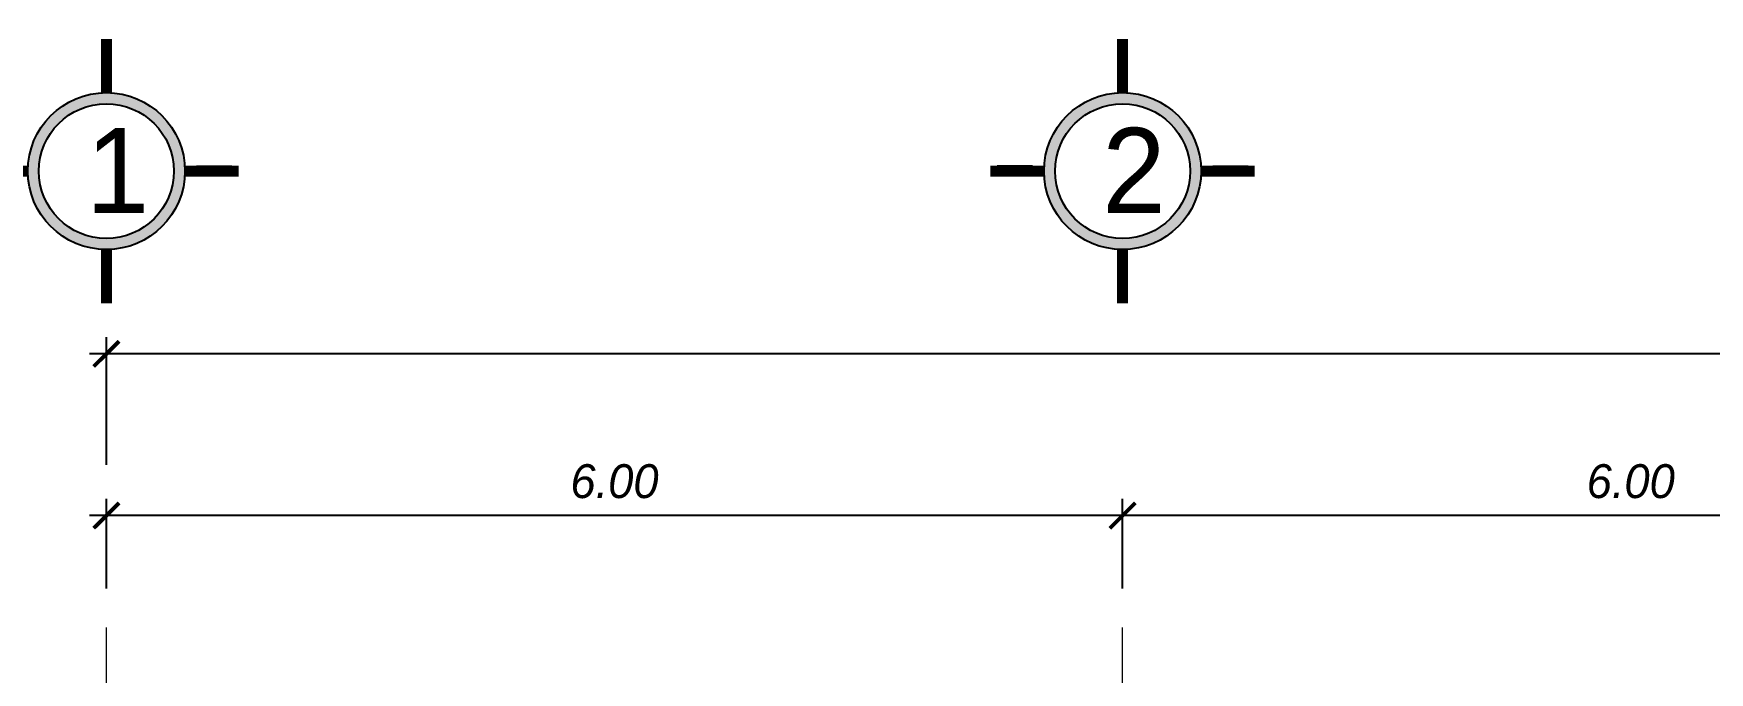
# Model space of a CAD drawing. Header units: millimetres. Extents: x 485872 to 486142, y -52344 to -52207.
# Drawn here: x 485887.85 to 485897.75, y -52250.46 to -52246.69 of the extents above; entities that cross this region are included whole.
import ezdxf

# ---------------------------------------------------------------- set-up
doc = ezdxf.new("R2010")
doc.units = ezdxf.units.MM
doc.header["$LTSCALE"] = 15
doc.header["$PDMODE"] = 2
doc.header["$PDSIZE"] = -10
doc.linetypes.add('ACAD_ISO04W100', pattern=[30, 24, -3, 0, -3])
doc.linetypes.add('DASHDOTX2', pattern=[50.8, 25.4, -12.7, 0, -12.7])
doc.layers.add('Ak1', color=51, linetype='Continuous', lineweight=5)
doc.layers.add('DIMS', color=7, linetype='Continuous')
doc.styles.add('dim', font='romantic.ttf', dxfattribs={"height": 280})
doc.styles.get("Standard").update_dxf_attribs({"font": ''})
doc.styles.get('Standard').set_extended_font_data('Flux Architect', italic=True)
doc.dimstyles.get("Standard").update_dxf_attribs({"dimtxt": 0.2, "dimasz": 0.15, "dimexe": 0.1, "dimexo": 0.3, "dimgap": 0.1, "dimtad": 1, "dimzin": 0, "dimdsep": 46, "dimtxsty": 'Standard', "dimblk": 'ARCHTICK', "dimcen": 0.09, "dimdle": 0.1, "dimclrd": 4, "dimclrt": 2, "dimadec": 0, "dimazin": 0, "dimtfac": 1, "dimtofl": 0, "dimtmove": 0, "dimatfit": 3, "dimfxl": 1, "dimtfillclr": 1, "dimtolj": 1, "dimtzin": 0, "dimarcsym": 1})

# ---------------------------------------------------------------- blocks, each defined once
blk = doc.blocks.new('uio')
h = blk.add_hatch(color=21)
h.paths.add_polyline_path([(365110.6, 142547.2, 1), (365988.9, 142547.2, 1)])
h.paths.add_polyline_path([(365927, 142547.2, -1), (365172.5, 142547.2, -1)], flags=16)
at = {"color": 21, "const_width": 61.9}
for points in [[(365549.8, 143286.3), (365549.8, 142986.3)], [(364810.6, 142547.2), (365110.6, 142547.2)], [(365988.9, 142547.2), (366288.9, 142547.2)], [(365549.8, 141808), (365549.8, 142108)]]:
    blk.add_lwpolyline(points, dxfattribs=at)
at = {"color": 21}
for radius in [439.2, 377.2]:
    blk.add_circle((365549.8, 142547.2), radius, dxfattribs=at)
at = {"layer": 'Ak1', "ltscale": 10000}
for p, q in [((365045.8, 142517.4), (364847.9, 142517.4)), ((366053.8, 142517.4), (366251.7, 142517.4)), ((365555, 142013.4), (365555, 141815.5))]:
    blk.add_line(p, q, dxfattribs=at)
blk = doc.blocks.new('_ArchTick')
at = {"color": 0, "const_width": 0.15}
blk.add_lwpolyline([(-0.5, -0.5), (0.5, 0.5)], dxfattribs=at)
blk = doc.blocks.new('*D257')
at = {"color": 0, "linetype": 'Continuous', "lineweight": -2, "transparency": 16777216}
for p, q in [((486042.3898, -52249.9677), (486042.3898, -52249.4369)), ((486048.3898, -52249.9677), (486048.3898, -52249.4369))]:
    blk.add_line(p, q, dxfattribs=at)
at = {"color": 4, "linetype": 'Continuous', "lineweight": -2, "transparency": 16777216}
blk.add_line((486048.4898, -52249.5369), (486042.2898, -52249.5369), dxfattribs=at)
at = {"layer": 'Defpoints', "color": 0, "linetype": 'Continuous', "lineweight": 13, "transparency": 16777216}
for p in [(486042.3898, -52249.5369), (486042.3898, -52250.2677), (486048.3898, -52250.2677)]:
    blk.add_point(p, dxfattribs=at)
at = {"color": 4, "linetype": 'Continuous', "lineweight": -2, "transparency": 16777216, "xscale": 0.15, "yscale": 0.15, "zscale": 0.15, "rotation": 180}
blk.add_blockref('_ArchTick', (486042.3898, -52249.5369), dxfattribs=at)
at = {"color": 4, "linetype": 'Continuous', "lineweight": -2, "transparency": 16777216, "xscale": 0.15, "yscale": 0.15, "zscale": 0.15}
blk.add_blockref('_ArchTick', (486048.3898, -52249.5369), dxfattribs=at)
at = {"color": 2, "linetype": 'Continuous', "lineweight": 13, "transparency": 16777216, "insert": (486045.3898, -52249.3347), "char_height": 0.2, "attachment_point": 5}
blk.add_mtext('\\A1;6.00', dxfattribs=at)
blk = doc.blocks.new('*D258')
at = {"color": 0, "linetype": 'Continuous', "lineweight": -2, "transparency": 16777216}
for p, q in [((486036.3898, -52249.9677), (486036.3898, -52249.4369)), ((486042.3898, -52249.9677), (486042.3898, -52249.4369))]:
    blk.add_line(p, q, dxfattribs=at)
at = {"color": 4, "linetype": 'Continuous', "lineweight": -2, "transparency": 16777216}
blk.add_line((486042.4898, -52249.5369), (486036.2898, -52249.5369), dxfattribs=at)
at = {"layer": 'Defpoints', "color": 0, "linetype": 'Continuous', "lineweight": 13, "transparency": 16777216}
for p in [(486036.3898, -52249.5369), (486036.3898, -52250.2677), (486042.3898, -52250.2677)]:
    blk.add_point(p, dxfattribs=at)
at = {"color": 4, "linetype": 'Continuous', "lineweight": -2, "transparency": 16777216, "xscale": 0.15, "yscale": 0.15, "zscale": 0.15, "rotation": 180}
blk.add_blockref('_ArchTick', (486036.3898, -52249.5369), dxfattribs=at)
at = {"color": 4, "linetype": 'Continuous', "lineweight": -2, "transparency": 16777216, "xscale": 0.15, "yscale": 0.15, "zscale": 0.15}
blk.add_blockref('_ArchTick', (486042.3898, -52249.5369), dxfattribs=at)
at = {"color": 2, "linetype": 'Continuous', "lineweight": 13, "transparency": 16777216, "insert": (486039.3898, -52249.3347), "char_height": 0.2, "attachment_point": 5}
blk.add_mtext('\\A1;6.00', dxfattribs=at)
blk = doc.blocks.new('*D259')
at = {"color": 0, "linetype": 'Continuous', "lineweight": -2, "transparency": 16777216}
for p, q in [((486036.3898, -52249.2369), (486036.3898, -52248.4814)), ((486067.3898, -52249.2369), (486067.3898, -52248.4814))]:
    blk.add_line(p, q, dxfattribs=at)
at = {"color": 4, "linetype": 'Continuous', "lineweight": -2, "transparency": 16777216}
blk.add_line((486067.4898, -52248.5814), (486036.2898, -52248.5814), dxfattribs=at)
at = {"layer": 'Defpoints', "color": 0, "linetype": 'Continuous', "lineweight": 13, "transparency": 16777216}
for p in [(486036.3898, -52248.5814), (486036.3898, -52249.5369), (486067.3898, -52249.5369)]:
    blk.add_point(p, dxfattribs=at)
at = {"color": 4, "linetype": 'Continuous', "lineweight": -2, "transparency": 16777216, "xscale": 0.15, "yscale": 0.15, "zscale": 0.15, "rotation": 180}
blk.add_blockref('_ArchTick', (486036.3898, -52248.5814), dxfattribs=at)
at = {"color": 4, "linetype": 'Continuous', "lineweight": -2, "transparency": 16777216, "xscale": 0.15, "yscale": 0.15, "zscale": 0.15}
blk.add_blockref('_ArchTick', (486067.3898, -52248.5814), dxfattribs=at)
at = {"color": 2, "linetype": 'Continuous', "lineweight": 13, "transparency": 16777216, "insert": (486051.8898, -52248.3792), "char_height": 0.2, "attachment_point": 5}
blk.add_mtext('\\A1;31.00', dxfattribs=at)

msp = doc.modelspace()

# ---------------------------------------------------------------- linework, layer by layer
at = {"color": 6, "linetype": 'DASHDOTX2', "lineweight": 13}
for p, q in [((485888.2813, -52266.7986), (485888.2813, -52250.1986)), ((485894.2813, -52266.7986), (485894.2813, -52250.1986))]:
    msp.add_line(p, q, dxfattribs=at)

# ---------------------------------------------------------------- block references
at = {"linetype": 'ACAD_ISO04W100', "xscale": 0.001056039488106978, "yscale": 0.001056039488106978, "zscale": 0.001056039488106978, "rotation": 180}
for p in [(486274.3163, -52096.9654), (486280.3163, -52096.9654)]:
    msp.add_blockref('uio', p, dxfattribs=at)

# ---------------------------------------------------------------- texts
at = {"layer": 'DIMS', "char_height": 0.503299, "width": 1.552048, "attachment_point": 1, "style": 'dim'}
for s, insert in [('{\\fFlux Architect|b0|i0|c0|p2;1}', (485888.1608, -52247.2455)), ('{\\fFlux Architect|b0|i0|c0|p2;2}', (485894.1608, -52247.2455))]:
    msp.add_mtext(s, dxfattribs=dict(at, insert=insert))

# ---------------------------------------------------------------- dimensions: what is measured, and where the dimension line sits
at = {"linetype": 'Continuous', "lineweight": 13}
dim = msp.add_linear_dim(base=(485888.2813, -52248.5814), p1=(485919.2813, -52249.5369), p2=(485888.2813, -52249.5369), angle=180, dimstyle='Standard', dxfattribs=at)
dim.commit()
dim.dimension.update_dxf_attribs({"geometry": '*D259', "text_midpoint": (485903.7813, -52248.3792), "insert": (-148.1085, 0)})
for base, p1, p2, picture, middle in [((485888.2813, -52249.5369), (485894.2813, -52250.2677), (485888.2813, -52250.2677), '*D258', (485891.2813, -52249.5369)), ((485894.2813, -52249.5369), (485900.2813, -52250.2677), (485894.2813, -52250.2677), '*D257', (485897.2813, -52249.5369))]:
    dim = msp.add_linear_dim(base=base, p1=p1, p2=p2, angle=180, dimstyle='Standard', dxfattribs=at)
    dim.commit()
    dim.dimension.update_dxf_attribs({"geometry": picture, "text_midpoint": middle, "dimtype": 160, "insert": (-148.1085, 0)})

doc.saveas('drawing.dxf')
